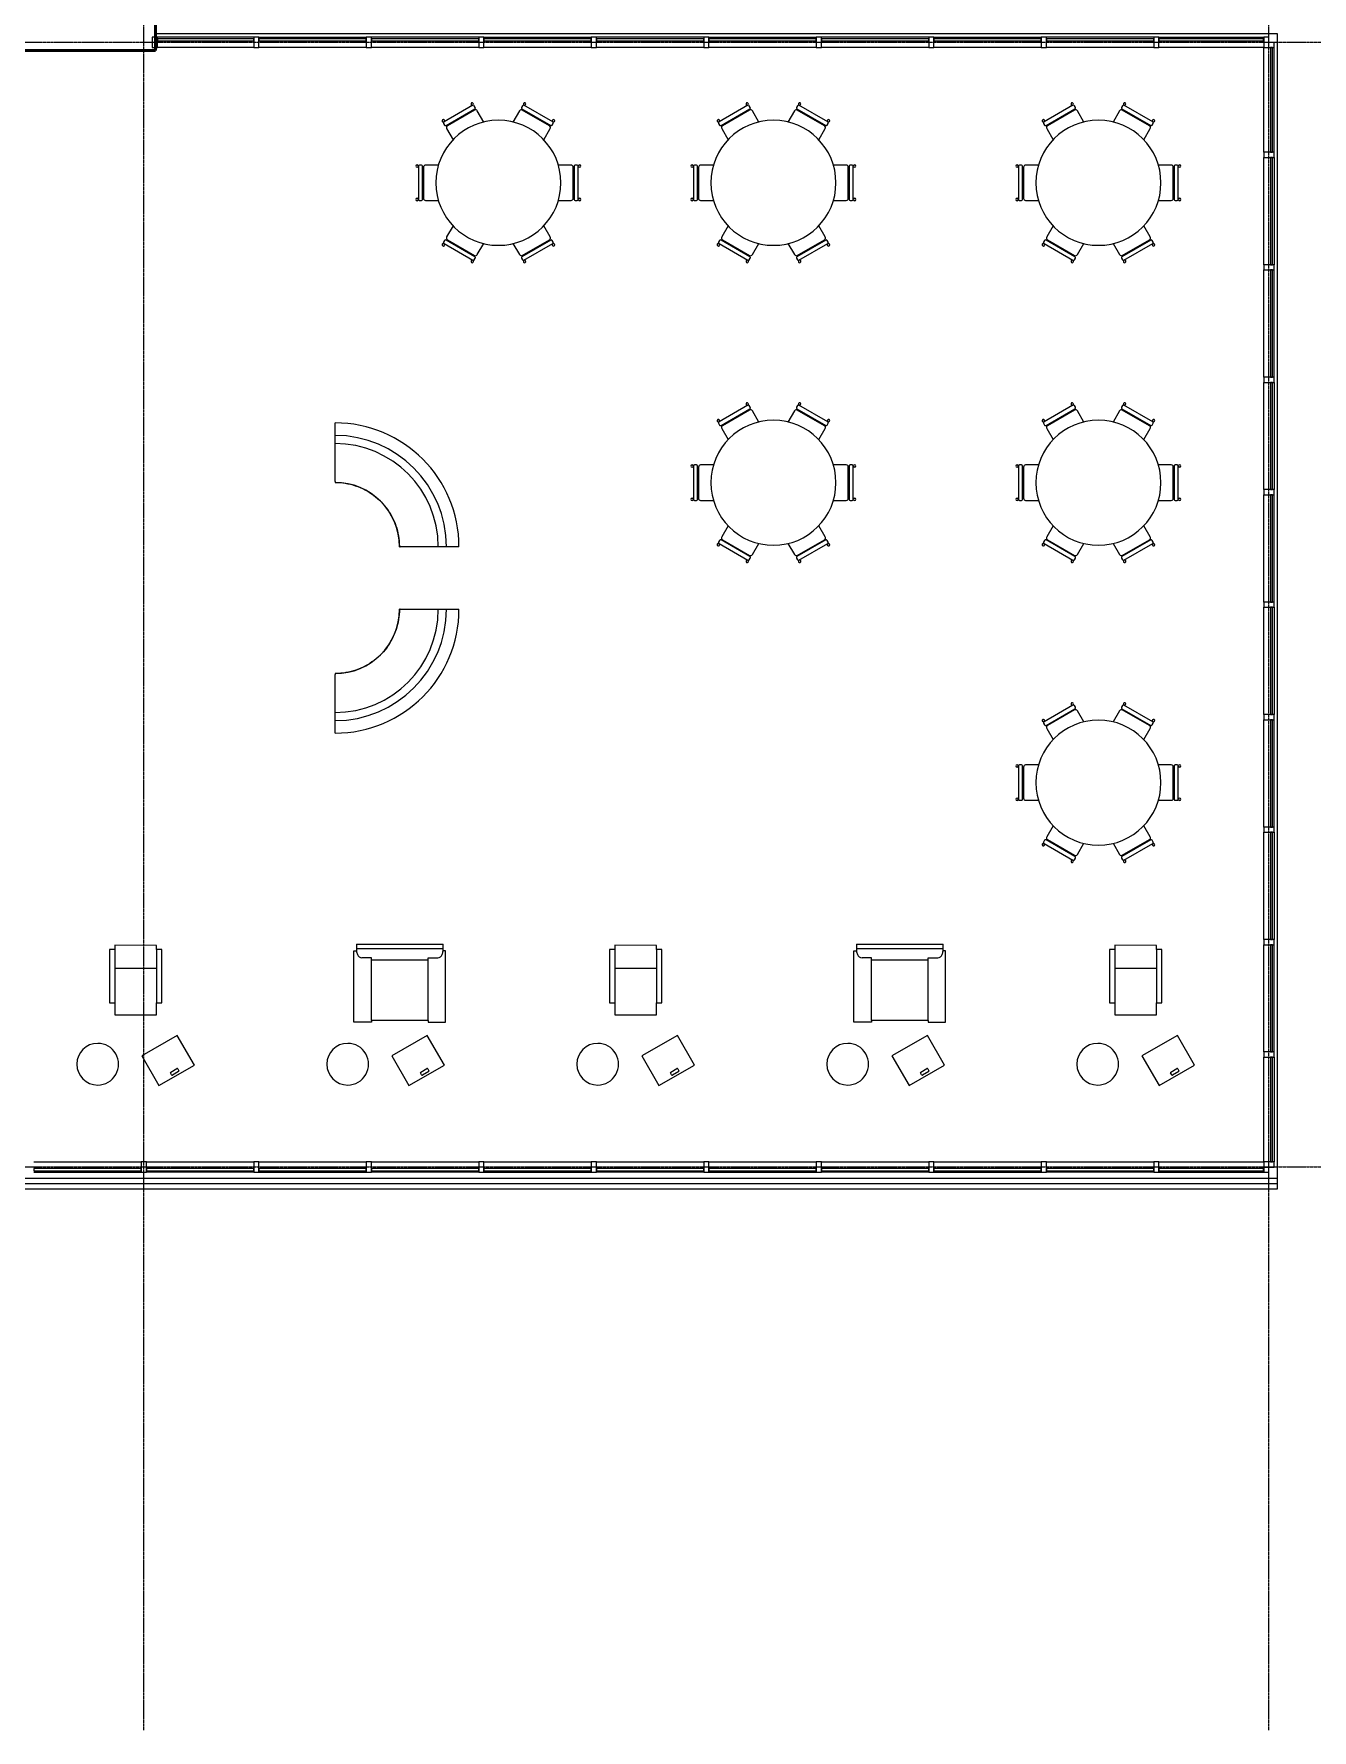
# Model space of a CAD drawing. Header units: inches. Extents: x -1714 to 1984, y -1043 to 970.
# Drawn here: x 702 to 1316, y -1043 to -229 of the extents above; entities that cross this region are included whole.
import ezdxf

# ---------------------------------------------------------------- set-up
doc = ezdxf.new("R2010")
doc.units = ezdxf.units.IN
doc.header["$MEASUREMENT"] = 0
doc.linetypes.add('Grid Line 1_2_', pattern=[0.875, 0.5, -0.125, 0.125, -0.125])
for name, color, linetype, lineweight in [('A-FLOR', 192, 'Continuous', 13), ('A-GENM', 13, 'Continuous', 9), ('A-GLAZ-CURT', 52, 'Continuous', 9), ('A-GLAZ-CWMG', 51, 'Continuous', 9), ('A-WALL', 113, 'Continuous', 13), ('I-FURN', 30, 'Continuous', 9), ('Q-SPCQ', 91, 'Continuous', 9), ('S-BEAM', 12, 'Continuous', 9), ('S-GRID', 1, 'Continuous', 9)]:
    doc.layers.add(name, color=color, linetype=linetype, lineweight=lineweight)

# ---------------------------------------------------------------- blocks, each defined once
blk = doc.blocks.new('System Panel - Glazed-1345550-L2 - Architectural')
at = {"layer": 'A-GLAZ-CURT', "lineweight": 13}
for p, q in [((23.125, 1.75), (-23.125, 1.75)), ((-23.125, 1.75), (-23.125, 0.75)), ((-23.125, 0.75), (23.125, 0.75)), ((23.125, 0.75), (23.125, 1.75))]:
    blk.add_line(p, q, dxfattribs=at)
blk = doc.blocks.new('System Panel - Glazed-1339840-L2 - Architectural')
at = {"layer": 'A-GLAZ-CURT', "lineweight": 13}
for p, q in [((25.125, 1.75), (-25.125, 1.75)), ((-25.125, 1.75), (-25.125, 0.75)), ((-25.125, 0.75), (25.125, 0.75)), ((25.125, 0.75), (25.125, 1.75))]:
    blk.add_line(p, q, dxfattribs=at)
blk = doc.blocks.new('System Panel - Glazed-1332335-L2 - Architectural')
at = {"layer": 'A-GLAZ-CURT', "lineweight": 13}
for p, q in [((25.125, 1.75), (-25.125, 1.75)), ((-25.125, 1.75), (-25.125, 0.75)), ((-25.125, 0.75), (25.125, 0.75)), ((25.125, 0.75), (25.125, 1.75))]:
    blk.add_line(p, q, dxfattribs=at)
blk = doc.blocks.new('System Panel - Glazed-1332336-L2 - Architectural')
at = {"layer": 'A-GLAZ-CURT', "lineweight": 13}
for p, q in [((25.75, 1.75), (-25.75, 1.75)), ((-25.75, 1.75), (-25.75, 0.75)), ((-25.75, 0.75), (25.75, 0.75)), ((25.75, 0.75), (25.75, 1.75))]:
    blk.add_line(p, q, dxfattribs=at)
blk = doc.blocks.new('System Panel - Glazed-1332247-L2 - Architectural')
at = {"layer": 'A-GLAZ-CURT', "lineweight": 13}
for p, q in [((25.75, 1.75), (-25.75, 1.75)), ((-25.75, 1.75), (-25.75, 0.75)), ((-25.75, 0.75), (25.75, 0.75)), ((25.75, 0.75), (25.75, 1.75))]:
    blk.add_line(p, q, dxfattribs=at)
blk = doc.blocks.new('System Panel - Glazed-1332286-L2 - Architectural')
at = {"layer": 'A-GLAZ-CURT', "lineweight": 13}
for p, q in [((25.125, 1.75), (-25.125, 1.75)), ((-25.125, 1.75), (-25.125, 0.75)), ((-25.125, 0.75), (25.125, 0.75)), ((25.125, 0.75), (25.125, 1.75))]:
    blk.add_line(p, q, dxfattribs=at)
blk = doc.blocks.new('Rectangular Mullion - 2_5_ x 5_ rectangular-1332245-L2 - Architectural')
at = {"layer": 'A-GLAZ-CWMG'}
for p, q in [((1292.65, -339.58), (1292.65, -288.08)), ((1297.65, -288.08), (1297.65, -339.58))]:
    blk.add_line(p, q, dxfattribs=at)
blk = doc.blocks.new('Rectangular Mullion - 2_5_ x 5_ rectangular-1332264-L2 - Architectural')
at = {"layer": 'A-GLAZ-CWMG'}
for p, q in [((1292.65, -770.33), (1292.65, -720.08)), ((1297.65, -720.08), (1297.65, -770.33))]:
    blk.add_line(p, q, dxfattribs=at)
blk = doc.blocks.new('Rectangular Mullion - 2_5_ x 5_ rectangular-1332234-L2 - Architectural')
at = {"layer": 'A-GLAZ-CWMG', "lineweight": 20}
for p, q in [((-1.25, 2.5), (1.25, 2.5)), ((-1.25, -2.5), (-1.25, 2.5)), ((1.25, 2.5), (1.25, -2.5)), ((1.25, -2.5), (-1.25, -2.5))]:
    blk.add_line(p, q, dxfattribs=at)
blk = doc.blocks.new('Rectangular Mullion - 2_5_ x 5_ rectangular-1332267-L2 - Architectural')
at = {"layer": 'A-GLAZ-CWMG', "lineweight": 20}
for p, q in [((0, 2.5), (-2.5, 2.5)), ((-2.5, 2.5), (-2.5, -2.5)), ((0, -2.5), (0, 2.5)), ((-2.5, -2.5), (0, -2.5))]:
    blk.add_line(p, q, dxfattribs=at)
blk = doc.blocks.new('Rectangular Mullion - 2_5_ x 5_ rectangular-1332277-L2 - Architectural')
at = {"layer": 'A-GLAZ-CWMG', "lineweight": 20}
for p, q in [((-2.5, 2.5), (0, 2.5)), ((-2.5, -2.5), (-2.5, 2.5)), ((0, 2.5), (0, -2.5)), ((0, -2.5), (-2.5, -2.5))]:
    blk.add_line(p, q, dxfattribs=at)
blk = doc.blocks.new('Rectangular Mullion - 2_5_ x 5_ rectangular-1332330-L2 - Architectural')
at = {"layer": 'A-GLAZ-CWMG'}
for p, q in [((1292.65, -393.58), (1292.65, -342.08)), ((1297.65, -393.58), (1297.65, -342.08))]:
    blk.add_line(p, q, dxfattribs=at)
blk = doc.blocks.new('Rectangular Mullion - 2_5_ x 5_ rectangular-1332334-L2 - Architectural')
at = {"layer": 'A-GLAZ-CWMG'}
for p, q in [((1292.65, -285.58), (1292.65, -235.33)), ((1297.65, -285.58), (1297.65, -235.33))]:
    blk.add_line(p, q, dxfattribs=at)
blk = doc.blocks.new('System Panel - Glazed-1339775-L2 - Architectural')
at = {"layer": 'A-GLAZ-CURT', "lineweight": 13}
for p, q in [((25.75, 1.75), (-25.75, 1.75)), ((-25.75, 1.75), (-25.75, 0.75)), ((-25.75, 0.75), (25.75, 0.75)), ((25.75, 0.75), (25.75, 1.75))]:
    blk.add_line(p, q, dxfattribs=at)
blk = doc.blocks.new('System Panel - Glazed-1339728-L2 - Architectural')
at = {"layer": 'A-GLAZ-CURT', "lineweight": 13}
for p, q in [((25.75, 1.75), (-25.75, 1.75)), ((-25.75, 1.75), (-25.75, 0.75)), ((-25.75, 0.75), (25.75, 0.75)), ((25.75, 0.75), (25.75, 1.75))]:
    blk.add_line(p, q, dxfattribs=at)
blk = doc.blocks.new('Rectangular Mullion - 2_5_ x 5_ rectangular-1339831-L2 - Architectural')
at = {"layer": 'A-GLAZ-CWMG', "lineweight": 20}
for p, q in [((0, 2.5), (-2.5, 2.5)), ((-2.5, 2.5), (-2.5, -2.5)), ((0, -2.5), (0, 2.5)), ((-2.5, -2.5), (0, -2.5))]:
    blk.add_line(p, q, dxfattribs=at)
blk = doc.blocks.new('Rectangular Mullion - 2_5_ x 5_ rectangular-1339687-L2 - Architectural')
at = {"layer": 'A-GLAZ-CWMG', "lineweight": 20}
for p, q in [((-1.25, 2.5), (1.25, 2.5)), ((-1.25, -2.5), (-1.25, 2.5)), ((1.25, 2.5), (1.25, -2.5)), ((1.25, -2.5), (-1.25, -2.5))]:
    blk.add_line(p, q, dxfattribs=at)
blk = doc.blocks.new('Rectangular Mullion - 2_5_ x 5_ rectangular-1345549-L2 - Architectural')
at = {"layer": 'A-GLAZ-CWMG'}
for p, q in [((807.9, -230.33), (761.65, -230.33)), ((807.9, -235.33), (761.65, -235.33))]:
    blk.add_line(p, q, dxfattribs=at)
blk = doc.blocks.new('Kawneer Versoleil Sunshade - 6_ Blade At 5_-1418622-L2 - Architectural')
at = {"layer": 'A-GENM'}
for p, q in [((723.41, 2.5), (-716.79, 2.5)), ((723.41, 2.5), (-716.79, 2.5)), ((723.41, -2.5), (723.41, 2.5)), ((-716.79, -2.5), (723.41, -2.5))]:
    blk.add_line(p, q, dxfattribs=at)
at = {"layer": 'S-BEAM'}
for p, q in [((723.41, 2.5), (-716.79, 2.5)), ((-716.79, 0), (723.41, 0)), ((723.41, -2.5), (723.41, 2.5)), ((-716.79, -2.5), (723.41, -2.5))]:
    blk.add_line(p, q, dxfattribs=at)
blk = doc.blocks.new('Chair _1_ - Chair _1_-1470539-L2 - Architectural')
at = {"layer": 'I-FURN'}
for p, q in [((-12.6, -2.02), (-12.6, -27.63)), ((-10.04, -2.02), (-12.6, -2.02)), ((-12.6, -2.02), (-12.6, -27.63)), ((-10.04, -2.02), (-12.6, -2.02)), ((10.04, -0.05), (-10.04, 0)), ((-10.04, 0), (-10.04, -2.02)), ((10.04, -0.05), (-10.04, 0)), ((-10.04, 0), (-10.04, -2.02)), ((-10.04, -2.02), (-10, -27.63)), ((10.04, -2.02), (10.04, -0.05)), ((10.04, -2.02), (10.04, -0.05)), ((12.64, -2.02), (10.04, -2.02)), ((12.64, -2.02), (10.04, -2.02)), ((10.04, -2.02), (10.04, -27.63)), ((12.64, -27.63), (12.64, -2.02)), ((12.64, -27.63), (12.64, -2.02)), ((10.04, -11.17), (-10.03, -11.17)), ((-12.6, -27.63), (-10.04, -27.63)), ((-12.6, -27.63), (-10, -27.63)), ((-10.04, -27.63), (-10.04, -33.46)), ((-10, -27.63), (-10.04, -33.46)), ((10.04, -33.46), (10.04, -27.63)), ((10.04, -27.63), (12.64, -27.63)), ((10.04, -33.46), (10.04, -27.63)), ((10.04, -27.63), (12.64, -27.63)), ((-10.04, -33.46), (10.04, -33.46)), ((-10.04, -33.46), (10.04, -33.46))]:
    blk.add_line(p, q, dxfattribs=at)
blk = doc.blocks.new('Table-Teknion-DNA_Laptop_Table - DNA Freestanding Laptop-1456984-L2 - Architectural')
at = {"layer": 'I-FURN'}
for p, q in [((9.84, 8.24), (-9.84, 8.24)), ((-9.84, 8.24), (-9.84, -8.24)), ((9.84, -8.24), (9.84, 8.24)), ((-2.02, 5.74), (-2.02, 6.81)), ((-1.73, 7.1), (1.71, 7.1)), ((1.71, 5.45), (-1.73, 5.45)), ((2, 6.81), (2, 5.74)), ((-9.84, -8.24), (9.84, -8.24))]:
    blk.add_line(p, q, dxfattribs=at)
for centre, start, end in [((-1.73, 6.81), 90, 180), ((-1.73, 5.74), 180, 270), ((1.71, 6.81), 0, 90), ((1.71, 5.74), 270, 0)]:
    blk.add_arc(centre, 0.289, start, end, dxfattribs=at)
blk = doc.blocks.new('Nemschoff_Steps_866-T7_TableFreestanding - Left Stand -T8-1456986-L2 - Architectural')
at = {"layer": 'I-FURN'}
for start, end in [(360, 180), (180, 360)]:
    blk.add_arc((0, 0), 10, start, end, dxfattribs=at)
blk = doc.blocks.new('Chair-Viper - Chair-1456982-L2 - Architectural')
at = {"layer": 'I-FURN'}
for p, q in [((-20.75, 0.56), (-20.75, -2.54)), ((-20.75, 0.56), (20.75, 0.56)), ((20.75, -2.54), (20.75, 0.56)), ((-22, -36.79), (-22, -2.54)), ((-22, -2.54), (-20.75, -2.54)), ((-20.75, -1.44), (20.75, -1.44)), ((-13.59, -5.88), (-18.14, -5.88)), ((-13.59, -36.1), (-13.59, -5.88)), ((-13.59, -6.88), (13.59, -6.88)), ((13.59, -36.1), (13.59, -5.88)), ((13.59, -5.88), (18.25, -5.88)), ((22, -2.54), (20.75, -2.54)), ((22, -36.79), (22, -2.54)), ((-13.59, -36.79), (-22, -36.79)), ((13.59, -36.1), (-13.59, -36.1)), ((-13.59, -36.1), (-13.59, -36.79)), ((13.59, -36.1), (13.59, -36.79)), ((13.59, -36.79), (22, -36.79))]:
    blk.add_line(p, q, dxfattribs=at)
for centre, radius, start, end in [((-16.21, -2.54), 4.54, 180, 203.67107), ((-18.14, -3.48), 2.4, 201.61679, 270), ((18.25, -3.64), 2.24, 270, 341.12025), ((13.19, -1.91), 7.59, 341.12025, 355.20868)]:
    blk.add_arc(centre, radius, start, end, dxfattribs=at)
blk = doc.blocks.new('M_Table-Dining Round w Chairs - 1525mm Diameter-1461649-L2 - Architectural')
at = {"layer": 'I-FURN'}
for start, end in [(90, 270), (270, 90)]:
    blk.add_arc((4.08, -7.28), 30.02, start, end, dxfattribs=at)
blk = doc.blocks.new('M_Chair-Breuer - M_Chair-Breuer-1461655-L2 - Architectural')
at = {"layer": 'I-FURN'}
for p, q in [((-8.5, 1.16), (-8.5, -5)), ((8.5, -5), (8.5, 1.21)), ((-8.5, -6.94), (-8.5, -7.9)), ((8, -6.44), (-8, -6.44)), ((-7.5, -6), (7.5, -6)), ((8.5, -7.9), (8.5, -6.94)), ((-8, -8.4), (8, -8.4))]:
    blk.add_line(p, q, dxfattribs=at)
for centre, radius, start, end in [((-7.5, -5), 1, 180, 270), ((-8, -6.94), 0.5, 90, 180), ((-8, -7.9), 0.5, 180, 270), ((7.5, -5), 1, 270, 360), ((8, -6.94), 0.5, 360, 90), ((8, -7.9), 0.5, 270, 0), ((-8.01, -9.08), 0.593, 360, 180), ((-8.01, -9.08), 0.593, 180, 360), ((8.02, -9.08), 0.593, 360, 180), ((8.02, -9.08), 0.593, 180, 360)]:
    blk.add_arc(centre, radius, start, end, dxfattribs=at)
blk = doc.blocks.new('M_Chair-Breuer - M_Chair-Breuer-V7-L2 - Architectural')
at = {"layer": 'I-FURN'}
for p, q in [((-8.5, 1.21), (-8.5, -5)), ((8.5, -5), (8.5, 1.16)), ((-8.5, -6.94), (-8.5, -7.9)), ((8, -6.44), (-8, -6.44)), ((-7.5, -6), (7.5, -6)), ((8.5, -7.9), (8.5, -6.94)), ((-8, -8.4), (8, -8.4))]:
    blk.add_line(p, q, dxfattribs=at)
for centre, radius, start, end in [((-7.5, -5), 1, 180, 270), ((-8, -6.94), 0.5, 90, 180), ((-8, -7.9), 0.5, 180, 270), ((7.5, -5), 1, 270, 360), ((8, -6.94), 0.5, 360, 90), ((8, -7.9), 0.5, 270, 0), ((-8.01, -9.08), 0.593, 360, 180), ((-8.01, -9.08), 0.593, 180, 360), ((8.02, -9.08), 0.593, 360, 180), ((8.02, -9.08), 0.593, 180, 360)]:
    blk.add_arc(centre, radius, start, end, dxfattribs=at)
blk = doc.blocks.new('M_Chair-Breuer - M_Chair-Breuer-V8-L2 - Architectural')
at = {"layer": 'I-FURN'}
for p, q in [((-8.5, 1.2), (-8.5, -5)), ((8.5, -5), (8.5, 1.2)), ((-8.5, -6.94), (-8.5, -7.9)), ((8, -6.44), (-8, -6.44)), ((-7.5, -6), (7.5, -6)), ((8.5, -7.9), (8.5, -6.94)), ((-8, -8.4), (8, -8.4))]:
    blk.add_line(p, q, dxfattribs=at)
for centre, radius, start, end in [((-7.5, -5), 1, 180, 270), ((-8, -6.94), 0.5, 90, 180), ((-8, -7.9), 0.5, 180, 270), ((7.5, -5), 1, 270, 360), ((8, -6.94), 0.5, 360, 90), ((8, -7.9), 0.5, 270, 0), ((-8.01, -9.08), 0.593, 360, 180), ((-8.01, -9.08), 0.593, 180, 360), ((8.02, -9.08), 0.593, 360, 180), ((8.02, -9.08), 0.593, 180, 360)]:
    blk.add_arc(centre, radius, start, end, dxfattribs=at)
blk = doc.blocks.new('Modern_Modular_Sofa_10378 - Couch-1462807-L2 - Architectural')
at = {"layer": 'I-FURN'}
for p, q in [((-53.78, 78.49), (-47.75, 78.49)), ((-47.75, 78.49), (-43.85, 78.49)), ((-43.85, 78.49), (-25.6, 78.49)), ((-25.18, 78.49), (-25.6, 78.49)), ((5.71, 47.18), (5.71, 47.6)), ((5.71, 47.18), (5.71, 28.93)), ((5.71, 28.93), (5.71, 25.03)), ((5.71, 25.03), (5.71, 19))]:
    blk.add_line(p, q, dxfattribs=at)
at = {"layer": 'I-FURN', "flags": 128}
blk.add_lwpolyline([(5.71, 47.6), (4.47, 47.62), (3.24, 47.7), (2.01, 47.82), (0.79, 47.99), (-0.43, 48.22), (-1.63, 48.49), (-2.83, 48.8), (-4.01, 49.17), (-5.17, 49.58), (-6.32, 50.04), (-7.45, 50.54), (-8.56, 51.09), (-9.64, 51.68), (-10.7, 52.32), (-11.73, 53), (-12.74, 53.71), (-13.71, 54.47), (-14.66, 55.27), (-15.57, 56.1), (-16.45, 56.97), (-17.29, 57.87), (-18.1, 58.81), (-18.87, 59.78), (-19.6, 60.77), (-20.28, 61.8), (-20.93, 62.85), (-21.53, 63.93), (-22.09, 65.03), (-22.61, 66.15), (-23.08, 67.3), (-23.51, 68.46), (-23.88, 69.63), (-24.21, 70.82), (-24.5, 72.03), (-24.73, 73.24), (-24.92, 74.46), (-25.05, 75.69), (-25.14, 76.92), (-25.18, 78.16), (-25.18, 78.49)], dxfattribs=at)
at = {"layer": 'I-FURN'}
for radius in [59.49, 53.46, 49.56, 30.89]:
    blk.add_arc((5.71, 78.49), radius, 180, 270, dxfattribs=at)

msp = doc.modelspace()

# ---------------------------------------------------------------- linework, layer by layer
at = {"layer": 'A-FLOR'}
for p, q in [((1299.26, -228.79), (760.71, -228.79)), ((1299.26, -778.25), (1299.26, -228.79))]:
    msp.add_line(p, q, dxfattribs=at)
at = {"layer": 'A-WALL', "lineweight": 50}
for p, q in [((760.71, -236.79), (760.71, -204.78)), ((-17.23, -236.79), (760.71, -236.79))]:
    msp.add_line(p, q, dxfattribs=at)
at = {"layer": 'S-GRID', "linetype": 'Grid Line 1_2_'}
for p, q in [((755.15, -1043.15), (755.15, 921.91)), ((1295.15, -1043.15), (1295.15, 921.91)), ((-1714.25, -232.79), (1936.33, -232.79)), ((-1714.25, -772.79), (1936.33, -772.79))]:
    msp.add_line(p, q, dxfattribs=at)

# ---------------------------------------------------------------- block references
at = {"layer": 'A-GLAZ-CURT'}
for name, p in [('System Panel - Glazed-1345550-L2 - Architectural', (784.77, -232.83)), ('System Panel - Glazed-1332247-L2 - Architectural', (836.15, -232.83)), ('System Panel - Glazed-1332336-L2 - Architectural', (890.15, -232.83)), ('System Panel - Glazed-1332247-L2 - Architectural', (944.15, -232.83)), ('System Panel - Glazed-1332336-L2 - Architectural', (998.15, -232.83)), ('System Panel - Glazed-1332247-L2 - Architectural', (1052.15, -232.83)), ('System Panel - Glazed-1332336-L2 - Architectural', (1106.15, -232.83)), ('System Panel - Glazed-1332247-L2 - Architectural', (1160.15, -232.83)), ('System Panel - Glazed-1332336-L2 - Architectural', (1214.15, -232.83)), ('System Panel - Glazed-1332286-L2 - Architectural', (1267.52, -232.83))]:
    msp.add_blockref(name, p, dxfattribs=at)
for name, p, rotation in [('System Panel - Glazed-1332335-L2 - Architectural', (1295.15, -260.45), 269.9999999999998), ('System Panel - Glazed-1332247-L2 - Architectural', (1295.15, -313.83), 269.9999999999998), ('System Panel - Glazed-1332336-L2 - Architectural', (1295.15, -367.83), 269.9999999999998), ('System Panel - Glazed-1332247-L2 - Architectural', (1295.15, -421.83), 269.9999999999998), ('System Panel - Glazed-1332336-L2 - Architectural', (1295.15, -475.83), 269.9999999999998), ('System Panel - Glazed-1332247-L2 - Architectural', (1295.15, -529.83), 269.9999999999998), ('System Panel - Glazed-1332336-L2 - Architectural', (1295.15, -583.83), 269.9999999999998), ('System Panel - Glazed-1332247-L2 - Architectural', (1295.15, -637.83), 269.9999999999998), ('System Panel - Glazed-1332336-L2 - Architectural', (1295.15, -691.83), 269.9999999999998), ('System Panel - Glazed-1332286-L2 - Architectural', (1295.15, -745.2), 269.9999999999998), ('System Panel - Glazed-1339775-L2 - Architectural', (728.15, -772.83), 180), ('System Panel - Glazed-1339728-L2 - Architectural', (782.15, -772.83), 180), ('System Panel - Glazed-1339775-L2 - Architectural', (836.15, -772.83), 180), ('System Panel - Glazed-1339728-L2 - Architectural', (890.15, -772.83), 180), ('System Panel - Glazed-1339775-L2 - Architectural', (944.15, -772.83), 180), ('System Panel - Glazed-1339728-L2 - Architectural', (998.15, -772.83), 180), ('System Panel - Glazed-1339775-L2 - Architectural', (1052.15, -772.83), 180), ('System Panel - Glazed-1339728-L2 - Architectural', (1106.15, -772.83), 180), ('System Panel - Glazed-1339775-L2 - Architectural', (1160.15, -772.83), 180), ('System Panel - Glazed-1339728-L2 - Architectural', (1214.15, -772.83), 180), ('System Panel - Glazed-1339840-L2 - Architectural', (1267.52, -772.83), 180)]:
    msp.add_blockref(name, p, dxfattribs=dict(at, rotation=rotation))
at = {"layer": 'A-GLAZ-CWMG'}
for name, p, rotation in [('Rectangular Mullion - 2_5_ x 5_ rectangular-1332267-L2 - Architectural', (759.15, -232.83), 180), ('Rectangular Mullion - 2_5_ x 5_ rectangular-1332245-L2 - Architectural', (522.32, -1527.98), 90), ('Rectangular Mullion - 2_5_ x 5_ rectangular-1332330-L2 - Architectural', (522.32, -1527.98), 89.99999999999982), ('Rectangular Mullion - 2_5_ x 5_ rectangular-1332245-L2 - Architectural', (630.32, -1527.98), 90), ('Rectangular Mullion - 2_5_ x 5_ rectangular-1332330-L2 - Architectural', (630.32, -1527.98), 89.99999999999977), ('Rectangular Mullion - 2_5_ x 5_ rectangular-1332245-L2 - Architectural', (738.32, -1527.98), 90), ('Rectangular Mullion - 2_5_ x 5_ rectangular-1332330-L2 - Architectural', (738.32, -1527.98), 89.99999999999982), ('Rectangular Mullion - 2_5_ x 5_ rectangular-1332245-L2 - Architectural', (846.32, -1527.98), 90), ('Rectangular Mullion - 2_5_ x 5_ rectangular-1332330-L2 - Architectural', (846.32, -1527.98), 89.99999999999982), ('Rectangular Mullion - 2_5_ x 5_ rectangular-1332264-L2 - Architectural', (522.32, -1527.98), 90), ('Rectangular Mullion - 2_5_ x 5_ rectangular-1332267-L2 - Architectural', (1295.15, -232.83), 89.99999999999986), ('Rectangular Mullion - 2_5_ x 5_ rectangular-1332330-L2 - Architectural', (1095.98, 522.32), 269.9999999999998), ('Rectangular Mullion - 2_5_ x 5_ rectangular-1332245-L2 - Architectural', (1095.98, 522.32), 270), ('Rectangular Mullion - 2_5_ x 5_ rectangular-1332330-L2 - Architectural', (1203.98, 522.32), 269.9999999999998), ('Rectangular Mullion - 2_5_ x 5_ rectangular-1332245-L2 - Architectural', (1203.98, 522.32), 270), ('Rectangular Mullion - 2_5_ x 5_ rectangular-1332330-L2 - Architectural', (1311.98, 522.32), 269.9999999999998), ('Rectangular Mullion - 2_5_ x 5_ rectangular-1332245-L2 - Architectural', (1311.98, 522.32), 270), ('Rectangular Mullion - 2_5_ x 5_ rectangular-1332330-L2 - Architectural', (1419.98, 522.32), 269.9999999999998), ('Rectangular Mullion - 2_5_ x 5_ rectangular-1332245-L2 - Architectural', (1419.98, 522.32), 270), ('Rectangular Mullion - 2_5_ x 5_ rectangular-1332330-L2 - Architectural', (1527.98, 522.32), 269.9999999999998), ('Rectangular Mullion - 2_5_ x 5_ rectangular-1332245-L2 - Architectural', (1527.98, 522.32), 270), ('Rectangular Mullion - 2_5_ x 5_ rectangular-1332334-L2 - Architectural', (1527.98, 522.32), 270)]:
    msp.add_blockref(name, p, dxfattribs=dict(at, rotation=rotation))
for name, p in [('Rectangular Mullion - 2_5_ x 5_ rectangular-1345549-L2 - Architectural', (0, 0)), ('Rectangular Mullion - 2_5_ x 5_ rectangular-1332334-L2 - Architectural', (0, 0)), ('Rectangular Mullion - 2_5_ x 5_ rectangular-1332245-L2 - Architectural', (0, 0)), ('Rectangular Mullion - 2_5_ x 5_ rectangular-1332330-L2 - Architectural', (0, 0)), ('Rectangular Mullion - 2_5_ x 5_ rectangular-1332245-L2 - Architectural', (0, -108)), ('Rectangular Mullion - 2_5_ x 5_ rectangular-1332330-L2 - Architectural', (0, -108)), ('Rectangular Mullion - 2_5_ x 5_ rectangular-1332245-L2 - Architectural', (0, -216)), ('Rectangular Mullion - 2_5_ x 5_ rectangular-1332330-L2 - Architectural', (0, -216)), ('Rectangular Mullion - 2_5_ x 5_ rectangular-1332245-L2 - Architectural', (0, -324)), ('Rectangular Mullion - 2_5_ x 5_ rectangular-1332330-L2 - Architectural', (0, -324)), ('Rectangular Mullion - 2_5_ x 5_ rectangular-1332264-L2 - Architectural', (0, 0)), ('Rectangular Mullion - 2_5_ x 5_ rectangular-1339831-L2 - Architectural', (1295.15, -772.83))]:
    msp.add_blockref(name, p, dxfattribs=at)
at = {"layer": 'A-GLAZ-CWMG', "extrusion": (0, 0, -1)}
for name, p, rotation in [('Rectangular Mullion - 2_5_ x 5_ rectangular-1332234-L2 - Architectural', (-809.15, -232.83), 180), ('Rectangular Mullion - 2_5_ x 5_ rectangular-1332234-L2 - Architectural', (-863.15, -232.83), 180), ('Rectangular Mullion - 2_5_ x 5_ rectangular-1332234-L2 - Architectural', (-917.15, -232.83), 180), ('Rectangular Mullion - 2_5_ x 5_ rectangular-1332234-L2 - Architectural', (-971.15, -232.83), 180), ('Rectangular Mullion - 2_5_ x 5_ rectangular-1332234-L2 - Architectural', (-1025.15, -232.83), 180), ('Rectangular Mullion - 2_5_ x 5_ rectangular-1332234-L2 - Architectural', (-1079.15, -232.83), 180), ('Rectangular Mullion - 2_5_ x 5_ rectangular-1332234-L2 - Architectural', (-1133.15, -232.83), 180), ('Rectangular Mullion - 2_5_ x 5_ rectangular-1332234-L2 - Architectural', (-1187.15, -232.83), 180), ('Rectangular Mullion - 2_5_ x 5_ rectangular-1332234-L2 - Architectural', (-1241.15, -232.83), 180), ('Rectangular Mullion - 2_5_ x 5_ rectangular-1332277-L2 - Architectural', (-1295.15, -232.83), 180), ('Rectangular Mullion - 2_5_ x 5_ rectangular-1332234-L2 - Architectural', (-1295.15, -286.83), 270.0000000000002), ('Rectangular Mullion - 2_5_ x 5_ rectangular-1332234-L2 - Architectural', (-1295.15, -340.83), 270.0000000000002), ('Rectangular Mullion - 2_5_ x 5_ rectangular-1332234-L2 - Architectural', (-1295.15, -394.83), 270.0000000000002), ('Rectangular Mullion - 2_5_ x 5_ rectangular-1332234-L2 - Architectural', (-1295.15, -448.83), 270.0000000000002), ('Rectangular Mullion - 2_5_ x 5_ rectangular-1332234-L2 - Architectural', (-1295.15, -502.83), 270.0000000000002), ('Rectangular Mullion - 2_5_ x 5_ rectangular-1332234-L2 - Architectural', (-1295.15, -556.83), 270.0000000000002), ('Rectangular Mullion - 2_5_ x 5_ rectangular-1332234-L2 - Architectural', (-1295.15, -610.83), 270.0000000000002), ('Rectangular Mullion - 2_5_ x 5_ rectangular-1332234-L2 - Architectural', (-1295.15, -664.83), 270.0000000000002), ('Rectangular Mullion - 2_5_ x 5_ rectangular-1332234-L2 - Architectural', (-1295.15, -718.83), 270.0000000000002), ('Rectangular Mullion - 2_5_ x 5_ rectangular-1332277-L2 - Architectural', (-1295.15, -772.83), 270.0000000000002)]:
    msp.add_blockref(name, p, dxfattribs=dict(at, rotation=rotation))
for p in [(-755.15, -772.83), (-809.15, -772.83), (-863.15, -772.83), (-917.15, -772.83), (-971.15, -772.83), (-1025.15, -772.83), (-1079.15, -772.83), (-1133.15, -772.83), (-1187.15, -772.83), (-1241.15, -772.83)]:
    msp.add_blockref('Rectangular Mullion - 2_5_ x 5_ rectangular-1339687-L2 - Architectural', p, dxfattribs=at)
at = {"layer": 'I-FURN'}
for name, p, rotation in [('M_Chair-Breuer - M_Chair-Breuer-V7-L2 - Architectural', (910.36, -274.33), 209.9999999999961), ('M_Chair-Breuer - M_Chair-Breuer-1461655-L2 - Architectural', (940.3, -274.33), 149.9999999999958), ('M_Chair-Breuer - M_Chair-Breuer-V7-L2 - Architectural', (1042.36, -274.33), 209.9999999999961), ('M_Chair-Breuer - M_Chair-Breuer-1461655-L2 - Architectural', (1072.3, -274.33), 149.9999999999958), ('M_Chair-Breuer - M_Chair-Breuer-V7-L2 - Architectural', (1198.36, -274.33), 209.9999999999961), ('M_Chair-Breuer - M_Chair-Breuer-1461655-L2 - Architectural', (1228.3, -274.33), 149.9999999999958), ('M_Table-Dining Round w Chairs - 1525mm Diameter-1461649-L2 - Architectural', (918.05, -304.35), 89.9999999999999), ('M_Table-Dining Round w Chairs - 1525mm Diameter-1461649-L2 - Architectural', (1050.05, -304.35), 89.9999999999999), ('M_Table-Dining Round w Chairs - 1525mm Diameter-1461649-L2 - Architectural', (1206.05, -304.35), 89.9999999999999), ('M_Chair-Breuer - M_Chair-Breuer-V8-L2 - Architectural', (895.38, -300.26), 269.999999999996), ('M_Chair-Breuer - M_Chair-Breuer-V8-L2 - Architectural', (955.27, -300.26), 89.99999999999548), ('M_Chair-Breuer - M_Chair-Breuer-V8-L2 - Architectural', (1027.38, -300.26), 269.999999999996), ('M_Chair-Breuer - M_Chair-Breuer-V8-L2 - Architectural', (1087.27, -300.26), 89.99999999999548), ('M_Chair-Breuer - M_Chair-Breuer-V8-L2 - Architectural', (1183.38, -300.26), 269.999999999996), ('M_Chair-Breuer - M_Chair-Breuer-V8-L2 - Architectural', (1243.27, -300.26), 89.99999999999548), ('M_Chair-Breuer - M_Chair-Breuer-1461655-L2 - Architectural', (910.36, -326.19), 329.999999999996), ('M_Chair-Breuer - M_Chair-Breuer-V7-L2 - Architectural', (940.3, -326.19), 29.9999999999959), ('M_Chair-Breuer - M_Chair-Breuer-1461655-L2 - Architectural', (1042.36, -326.19), 329.999999999996), ('M_Chair-Breuer - M_Chair-Breuer-V7-L2 - Architectural', (1072.3, -326.19), 29.9999999999959), ('M_Chair-Breuer - M_Chair-Breuer-1461655-L2 - Architectural', (1198.36, -326.19), 329.999999999996), ('M_Chair-Breuer - M_Chair-Breuer-V7-L2 - Architectural', (1228.3, -326.19), 29.9999999999959), ('M_Chair-Breuer - M_Chair-Breuer-V7-L2 - Architectural', (1042.36, -418.33), 209.9999999999961), ('M_Chair-Breuer - M_Chair-Breuer-1461655-L2 - Architectural', (1072.3, -418.33), 149.9999999999958), ('M_Chair-Breuer - M_Chair-Breuer-V7-L2 - Architectural', (1198.36, -418.33), 209.9999999999961), ('M_Chair-Breuer - M_Chair-Breuer-1461655-L2 - Architectural', (1228.3, -418.33), 149.9999999999958), ('M_Table-Dining Round w Chairs - 1525mm Diameter-1461649-L2 - Architectural', (1050.05, -448.35), 89.9999999999999), ('M_Table-Dining Round w Chairs - 1525mm Diameter-1461649-L2 - Architectural', (1206.05, -448.35), 89.9999999999999), ('Modern_Modular_Sofa_10378 - Couch-1462807-L2 - Architectural', (852.64, -396.53), 180), ('M_Chair-Breuer - M_Chair-Breuer-V8-L2 - Architectural', (1027.38, -444.26), 269.999999999996), ('M_Chair-Breuer - M_Chair-Breuer-V8-L2 - Architectural', (1087.27, -444.26), 89.99999999999548), ('M_Chair-Breuer - M_Chair-Breuer-V8-L2 - Architectural', (1183.38, -444.26), 269.999999999996), ('M_Chair-Breuer - M_Chair-Breuer-V8-L2 - Architectural', (1243.27, -444.26), 89.99999999999548), ('M_Chair-Breuer - M_Chair-Breuer-1461655-L2 - Architectural', (1042.36, -470.19), 329.999999999996), ('M_Chair-Breuer - M_Chair-Breuer-V7-L2 - Architectural', (1072.3, -470.19), 29.9999999999959), ('M_Chair-Breuer - M_Chair-Breuer-1461655-L2 - Architectural', (1198.36, -470.19), 329.999999999996), ('M_Chair-Breuer - M_Chair-Breuer-V7-L2 - Architectural', (1228.3, -470.19), 29.9999999999959), ('Modern_Modular_Sofa_10378 - Couch-1462807-L2 - Architectural', (925.42, -510.73), 89.99999999999999), ('M_Chair-Breuer - M_Chair-Breuer-V7-L2 - Architectural', (1198.36, -562.33), 209.9999999999961), ('M_Chair-Breuer - M_Chair-Breuer-1461655-L2 - Architectural', (1228.3, -562.33), 149.9999999999958), ('M_Table-Dining Round w Chairs - 1525mm Diameter-1461649-L2 - Architectural', (1206.05, -592.35), 89.9999999999999), ('M_Chair-Breuer - M_Chair-Breuer-V8-L2 - Architectural', (1183.38, -588.26), 269.999999999996), ('M_Chair-Breuer - M_Chair-Breuer-V8-L2 - Architectural', (1243.27, -588.26), 89.99999999999548), ('M_Chair-Breuer - M_Chair-Breuer-1461655-L2 - Architectural', (1198.36, -614.19), 329.999999999996), ('M_Chair-Breuer - M_Chair-Breuer-V7-L2 - Architectural', (1228.3, -614.19), 29.9999999999959), ('Nemschoff_Steps_866-T7_TableFreestanding - Left Stand -T8-1456986-L2 - Architectural', (733, -723.44), 270.0000000000002), ('Table-Teknion-DNA_Laptop_Table - DNA Freestanding Laptop-1456984-L2 - Architectural', (766.82, -721.67), 210), ('Nemschoff_Steps_866-T7_TableFreestanding - Left Stand -T8-1456986-L2 - Architectural', (853, -723.44), 270.0000000000002), ('Table-Teknion-DNA_Laptop_Table - DNA Freestanding Laptop-1456984-L2 - Architectural', (886.82, -721.67), 210), ('Nemschoff_Steps_866-T7_TableFreestanding - Left Stand -T8-1456986-L2 - Architectural', (973, -723.44), 270.0000000000002), ('Table-Teknion-DNA_Laptop_Table - DNA Freestanding Laptop-1456984-L2 - Architectural', (1006.82, -721.67), 210), ('Nemschoff_Steps_866-T7_TableFreestanding - Left Stand -T8-1456986-L2 - Architectural', (1093, -723.44), 270.0000000000002), ('Table-Teknion-DNA_Laptop_Table - DNA Freestanding Laptop-1456984-L2 - Architectural', (1126.82, -721.67), 210), ('Nemschoff_Steps_866-T7_TableFreestanding - Left Stand -T8-1456986-L2 - Architectural', (1213, -723.44), 270.0000000000002), ('Table-Teknion-DNA_Laptop_Table - DNA Freestanding Laptop-1456984-L2 - Architectural', (1246.82, -721.67), 210)]:
    msp.add_blockref(name, p, dxfattribs=dict(at, rotation=rotation))
for name, p in [('Chair _1_ - Chair _1_-1470539-L2 - Architectural', (751.2, -666.35)), ('Chair-Viper - Chair-1456982-L2 - Architectural', (878, -666.44)), ('Chair _1_ - Chair _1_-1470539-L2 - Architectural', (991.2, -666.35)), ('Chair-Viper - Chair-1456982-L2 - Architectural', (1118, -666.44)), ('Chair _1_ - Chair _1_-1470539-L2 - Architectural', (1231.2, -666.35))]:
    msp.add_blockref(name, p, dxfattribs=at)
at = {"layer": 'Q-SPCQ'}
msp.add_blockref('Kawneer Versoleil Sunshade - 6_ Blade At 5_-1418622-L2 - Architectural', (575.94, -780.75), dxfattribs=at)

doc.saveas('drawing.dxf')
